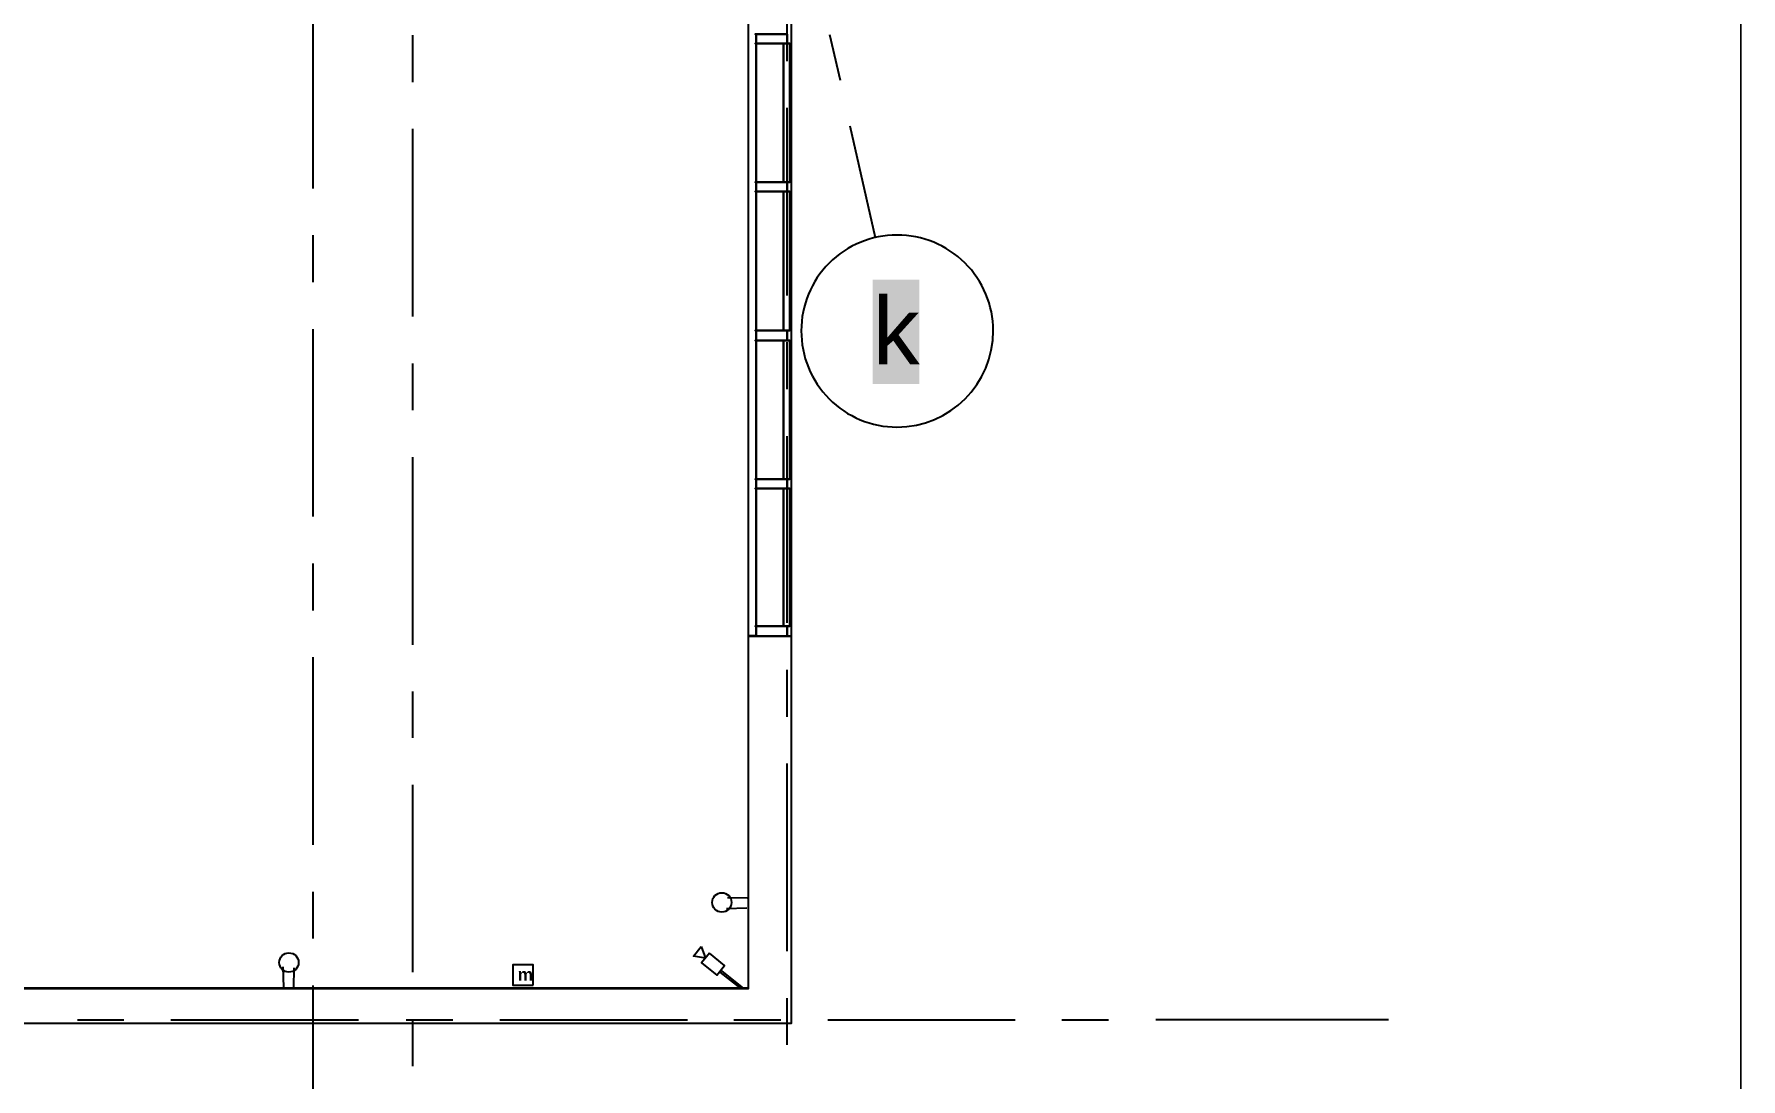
# Model space of a CAD drawing. Header units: inches. Extents: x -1841 to -80, y -100 to 1021.
# Drawn here: x -503 to -277.1, y 162 to 300.2 of the extents above; entities that cross this region are included whole.
import ezdxf

# ---------------------------------------------------------------- set-up
doc = ezdxf.new("R2010")
doc.units = ezdxf.units.IN
doc.header["$MEASUREMENT"] = 0
doc.layers.add('PDF_Geometry', color=7, linetype='Continuous', true_color=0x777777)
doc.layers.add('PDF_Solid Fills', color=7, linetype='Continuous', true_color=0xffffff)
doc.layers.add('PDF_Text', color=7, linetype='Continuous')
doc.styles.add('PDF Arial', font='arial.ttf')
doc.styles.add('PDF ArialRoundedMT Bold', font='arialbd.ttf')

msp = doc.modelspace()

# ---------------------------------------------------------------- linework, layer by layer
at = {"color": 7, "lineweight": 25}
for p, q in [((-411.24, 185.98), (-408.61, 185.92)), ((-411.37, 184.53), (-408.68, 184.6)), ((-470.05, 176.78), (-469.99, 174.08)), ((-468.6, 176.65), (-468.67, 174.01)), ((-412.02, 176.27), (-409.1, 173.95)), ((-412.23, 176.11), (-409.42, 173.9))]:
    msp.add_line(p, q, dxfattribs=at)
for centre in [(-411.97, 185.32), (-469.26, 177.37)]:
    msp.add_circle(centre, 1.28, dxfattribs=at)
at = {"layer": 'PDF_Geometry', "color": 7, "lineweight": 9}
msp.add_lwpolyline([(-277.11, -83.44), (-1827.26, -83.44), (-277.11, -83.44), (-277.11, 1007.81), (-1827.26, 1007.81), (-277.11, 1007.81)], close=True, dxfattribs=at)
at = {"layer": 'PDF_Geometry', "color": 7, "lineweight": 25}
for points in [[(-408.46, 220.57), (-408.46, 319.75)], [(-403.3, 319.76), (-402.8, 319.76), (-402.8, 220.58), (-403.3, 220.58)], [(-466.07, 279.81), (-466.07, 304.55)], [(-403.31, 296.68), (-403.31, 302.88)], [(-452.87, 293.89), (-452.87, 300.09)], [(-396.28, 294.11), (-397.69, 300.15)], [(-403.31, 265.66), (-403.31, 290.47)], [(-452.87, 262.87), (-452.87, 287.69)], [(-391.65, 273.27), (-394.97, 288.07)], [(-466.07, 267.4), (-466.07, 273.61)], [(-466.07, 236.38), (-466.07, 261.2)], [(-403.31, 253.25), (-403.31, 259.45)], [(-452.87, 250.46), (-452.87, 256.66)], [(-403.31, 222.31), (-403.31, 247.04)], [(-452.87, 219.43), (-452.87, 244.25)], [(-466.07, 223.97), (-466.07, 230.18)], [(-655.48, 173.91), (-408.46, 173.91), (-408.46, 220.57)], [(-408.42, 220.58), (-402.8, 220.58), (-402.8, 173.92), (-402.8, 169.29), (-655.44, 169.29)], [(-407.43, 220.6), (-408.33, 220.6)], [(-466.07, 192.95), (-466.07, 217.77)], [(-403.31, 209.9), (-403.31, 216.1)], [(-452.87, 207.11), (-452.87, 213.23)], [(-403.31, 178.88), (-403.31, 203.7)], [(-452.87, 176.08), (-452.87, 200.9)], [(-466.07, 180.54), (-466.07, 186.74)], [(-408.46, 173.99), (-655.48, 173.99)], [(-466.07, 149.6), (-466.07, 174.33)], [(-408.46, 173.91), (-655.48, 173.91)], [(-408.46, 173.91), (-408.46, 173.91)], [(-403.31, 166.47), (-403.31, 172.67)], [(-497.23, 169.77), (-491.11, 169.77)], [(-484.89, 169.78), (-460.07, 169.78)], [(-453.76, 169.8), (-447.55, 169.8)], [(-452.87, 163.67), (-452.87, 169.88)], [(-441.34, 169.8), (-416.52, 169.8)], [(-410.38, 169.79), (-404.17, 169.79)], [(-397.95, 169.79), (-373.14, 169.79)], [(-366.99, 169.79), (-360.79, 169.79)], [(-354.53, 169.81), (-323.75, 169.81)]]:
    msp.add_lwpolyline(points, dxfattribs=at)
for points in [[(-403.31, 298.99), (-403.31, 300.24), (-407.54, 300.24), (-403.31, 300.24), (-403.31, 298.99), (-407.54, 298.99)], [(-407.43, 300.27), (-407.43, 299.02)], [(-407.43, 299.02), (-407.43, 280.66)], [(-407.43, 299.02), (-407.43, 280.66)], [(-402.97, 280.63), (-402.97, 299), (-403.88, 299), (-402.97, 299), (-402.97, 280.63), (-403.88, 280.63)], [(-403.83, 299.01), (-403.83, 280.65)], [(-403.31, 279.39), (-403.31, 280.63), (-407.54, 280.63), (-403.31, 280.63), (-403.31, 279.39), (-407.54, 279.39)], [(-407.43, 280.66), (-407.43, 279.42)], [(-407.43, 279.42), (-407.43, 261.05)], [(-407.43, 279.42), (-407.43, 261.05)], [(-402.97, 261.03), (-402.97, 279.39), (-403.88, 279.39), (-402.97, 279.39), (-402.97, 261.03), (-403.88, 261.03)], [(-403.83, 279.41), (-403.83, 261.04)], [(-403.31, 259.7), (-403.31, 261.02), (-407.54, 261.02), (-403.31, 261.02), (-403.31, 259.7), (-407.54, 259.7)], [(-407.43, 261.05), (-407.43, 259.73)], [(-407.43, 259.73), (-407.43, 241.36)], [(-407.43, 259.73), (-407.43, 241.36)], [(-402.97, 241.34), (-402.97, 259.7), (-403.88, 259.7), (-402.97, 259.7), (-402.97, 241.34), (-403.88, 241.34)], [(-403.83, 259.72), (-403.83, 241.35)], [(-403.31, 240.09), (-403.31, 241.34), (-407.54, 241.34), (-403.31, 241.34), (-403.31, 240.09), (-407.54, 240.09)], [(-407.43, 241.36), (-407.43, 240.12)], [(-407.43, 240.12), (-407.43, 221.92)], [(-407.43, 240.12), (-407.43, 221.92)], [(-402.97, 221.9), (-402.97, 240.1), (-403.88, 240.1), (-402.97, 240.1), (-402.97, 221.9), (-403.88, 221.9)], [(-403.83, 240.11), (-403.83, 221.91)], [(-403.31, 220.57), (-403.31, 221.89), (-407.54, 221.89), (-403.31, 221.89), (-403.31, 220.57), (-407.54, 220.57)], [(-407.43, 221.92), (-407.43, 220.6)], [(-414.69, 179.47), (-414.13, 177.96), (-415.72, 178.2)], [(-413.62, 178.59), (-414.64, 177.32), (-412.65, 175.7), (-411.62, 176.96)], [(-436.94, 174.39), (-436.94, 177.07), (-439.62, 177.07), (-439.62, 174.39)], [(-655.48, 173.91), (-408.46, 173.91)]]:
    msp.add_lwpolyline(points, close=True, dxfattribs=at)
msp.add_lwpolyline([(-388.8, 273.63, 0.416658), (-401.45, 260.98, 0.415315), (-388.8, 248.23, 0.414084), (-376.05, 260.98, 0.415408)], format="xyb", close=True, dxfattribs=at)
at = {"layer": 'PDF_Solid Fills', "color": 7, "lineweight": 25, "transparency": 33554559}
msp.add_solid([(-392.03, 267.73), (-385.82, 267.73), (-392.03, 253.92), (-385.82, 253.92)], dxfattribs=at)

# ---------------------------------------------------------------- texts
at = {"layer": 'PDF_Text', "color": 7, "lineweight": 25, "attachment_point": 4}
for s, insert, char_height, style in [('k', (-392, 260.99), 8.87, 'PDF Arial'), ('m', (-438.99, 175.79), 1.64, 'PDF ArialRoundedMT Bold')]:
    msp.add_mtext(s, dxfattribs=dict(at, insert=insert, char_height=char_height, style=style))

doc.saveas('drawing.dxf')
